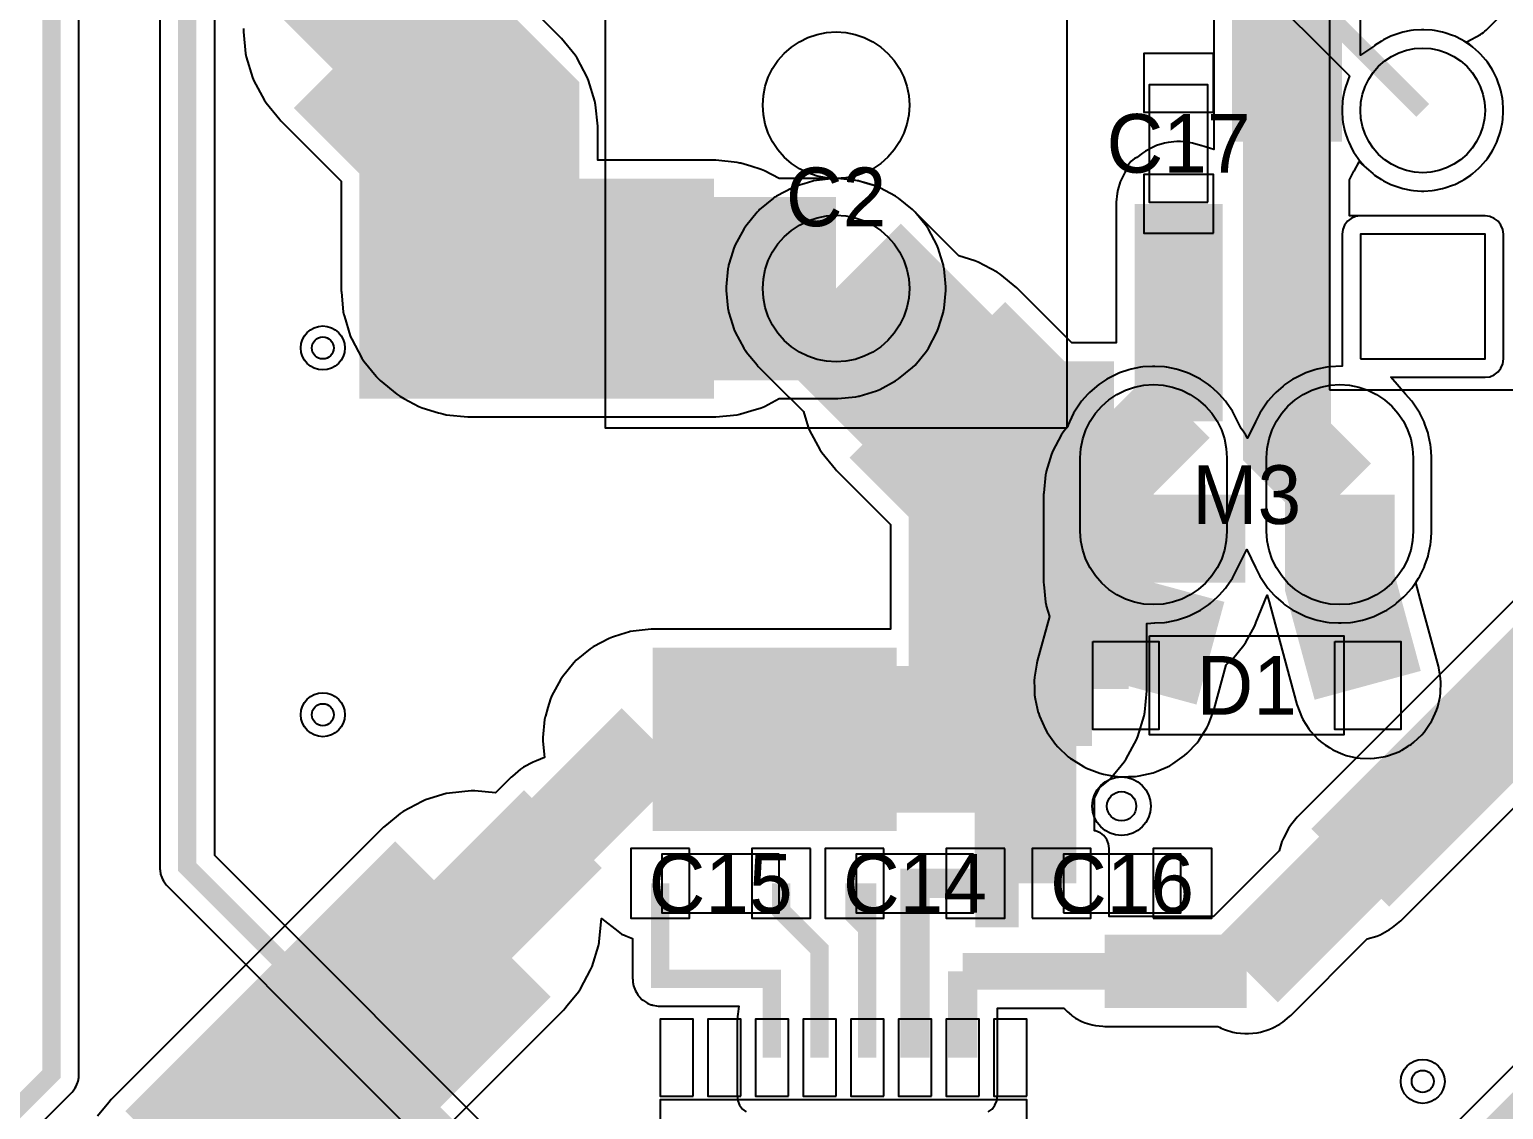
# Model space of a CAD drawing. Header units: millimetres. Extents: x -74 to 74, y -33 to 26.
# Drawn here: x 11 to 31.1, y -10.38 to 4.34 of the extents above; entities that cross this region are included whole.
import ezdxf
from ezdxf.enums import TextEntityAlignment as Align

# ---------------------------------------------------------------- set-up
doc = ezdxf.new("R2010")
doc.units = ezdxf.units.MM
for name, color, linetype in [('COBRE_BAIXO', 7, 'Continuous'), ('COBRE_CIMA', 7, 'Continuous'), ('CORPOS_BAIXO', 7, 'Continuous'), ('CORPOS_CIMA', 7, 'Continuous'), ('PADS_BAIXO', 7, 'Continuous'), ('PADS_CIMA', 7, 'Continuous'), ('PLANO_GND_BAIXO', 7, 'Continuous'), ('PLANO_GND_CIMA', 7, 'Continuous'), ('REFS_BAIXO', 7, 'Continuous'), ('REFS_CIMA', 7, 'Continuous'), ('VIAS', 7, 'Continuous')]:
    doc.layers.add(name, color=color, linetype=linetype)

msp = doc.modelspace()

# ---------------------------------------------------------------- linework, layer by layer
at = {"layer": 'COBRE_BAIXO'}
for points, const_width in [([(26.617, 8.2), (26.617, 6.623), (30, 3.24)], 0.25), ([(14.333, 5.667), (15.667, 4.333)], 1.5), ([(15.667, 4.333), (17, 3), (17, 0.81), (20.333, 0.81)], 3), ([(22.276, -16.202), (13.151, -7.077), (13.151, 5.226)], 0.25), ([(20.333, 0.81), (22, 0.81)], 2.5), ([(26.33, -3.2), (26.33, -2)], 2.5), ([(29.25, -4.6), (28.87, -3.2), (28.87, -2)], 1.5), ([(25.95, -4.6), (26.33, -3.2)], 2)]:
    msp.add_lwpolyline(points, dxfattribs=dict(at, const_width=const_width))
at = {"layer": 'COBRE_CIMA'}
for points, const_width in [([(5.2, -16), (11.3, -9.9), (11.3, 6.7), (11.6, 7), (11.7, 7), (11.8, 7.1), (12, 7.1), (16.3, 11.4), (16.4, 11.4), (16.5, 11.5), (16.8, 11.5), (19, 13.7)], 0.25), ([(28.15, 4.07), (28.15, 7.45)], 1.5), ([(28.15, 2.814), (28.15, 6.628)], 1.5), ([(28.15, -1), (28.15, 4.07)], 1.2), ([(28.15, -1), (28.15, 2.814)], 1.2), ([(26.67, 1.96), (26.67, 1.965)], 1.2), ([(26.67, 1.96), (26.67, -0.8)], 1.2), ([(26.67, 1.96), (26.67, -1)], 1.2), ([(22, 0.81), (23.245, -0.435)], 2.5), ([(22, 0.81), (23.245, -0.435)], 2.5), ([(23.245, -0.435), (24.49, -1.68)], 3), ([(23.245, -0.435), (24.49, -1.68), (24.49, -3.553)], 3), ([(24.49, -1.68), (24.49, -2)], 3), ([(25.79, -1.68), (24.49, -1.68)], 3), ([(26.67, -0.8), (25.79, -1.68)], 1.2), ([(26.67, -0.8), (26.67, -1)], 1.2), ([(28.87, -2), (28.15, -1.28), (28.15, -1)], 1.2), ([(24.49, -2), (24.49, -4.65)], 3), ([(24.49, -2), (26.33, -2)], 2), ([(29.013, -7.087), (33.253, -2.847)], 1.5), ([(24.49, -3.553), (24.49, -5.427)], 2), ([(24.49, -4.65), (24.49, -5.335)], 2), ([(28.356, -13.869), (37.844, -4.381)], 1.2), ([(19.5, -5.335), (22.827, -5.335)], 2.5), ([(24.49, -4.65), (25.075, -5.235)], 1.2), ([(22.827, -5.335), (24.49, -5.335)], 2), ([(18.274, -6.561), (19.5, -5.335)], 1.2), ([(24.49, -5.335), (24.49, -7.3)], 1.2), ([(24.49, -5.427), (24.49, -7.3)], 1.2), ([(25.075, -5.235), (25.075, -7.3)], 0.4), ([(17.047, -7.788), (18.274, -6.561)], 1.5), ([(13.368, -11.467), (17.047, -7.788)], 3), ([(27.6, -8.5), (29.013, -7.087)], 1.2), ([(23.9, -7.3), (24.49, -7.3)], 1.2), ([(21.125, -9.675), (21.125, -8.6), (19.6, -8.6), (19.6, -7.3)], 0.25), ([(21.775, -9.675), (21.775, -8.2), (21.25, -7.675), (21.25, -7.3)], 0.25), ([(22.425, -7.916), (22.25, -7.741), (22.25, -7.3)], 0.25), ([(22.425, -7.916), (22.425, -7.3)], 0.25), ([(22.425, -9.675), (22.425, -7.3)], 0.25), ([(23.075, -9.675), (23.075, -7.3), (23.9, -7.3)], 0.4), ([(22.425, -9.675), (22.425, -7.916)], 0.25), ([(25.663, -8.5), (27.6, -8.5)], 1), ([(23.725, -8.5), (25.663, -8.5)], 0.5), ([(23.725, -9.675), (23.725, -8.5)], 0.4)]:
    msp.add_lwpolyline(points, dxfattribs=dict(at, const_width=const_width))
at = {"layer": 'CORPOS_BAIXO'}
msp.add_lwpolyline([(26.275, -3.925), (28.925, -3.925), (28.925, -5.275), (26.275, -5.275)], close=True, dxfattribs=at)
at = {"layer": 'CORPOS_CIMA'}
for points in [[(28.73, -0.57), (31.27, -0.57), (31.27, 14.67), (28.73, 14.67)], [(25.15, -1.09), (25.15, 5.21), (18.85, 5.21), (18.85, -1.09)], [(27.07, 1.99), (27.07, 3.59), (26.27, 3.59), (26.27, 1.99)], [(21.225, -6.9), (19.625, -6.9), (19.625, -7.7), (21.225, -7.7)], [(23.875, -6.9), (22.275, -6.9), (22.275, -7.7), (23.875, -7.7)], [(25.1, -7.7), (26.7, -7.7), (26.7, -6.9), (25.1, -6.9)], [(24.6, -14.65), (24.6, -10.25), (19.6, -10.25), (19.6, -14.65)]]:
    msp.add_lwpolyline(points, close=True, dxfattribs=at)
at = {"layer": 'PADS_BAIXO'}
for points in [[(23, 3.31), (22.991, 3.179), (22.966, 3.051), (22.924, 2.927), (22.866, 2.81), (22.793, 2.701), (22.707, 2.603), (22.609, 2.517), (22.5, 2.444), (22.383, 2.386), (22.259, 2.344), (22.131, 2.319), (22, 2.31), (21.869, 2.319), (21.741, 2.344), (21.617, 2.386), (21.5, 2.444), (21.391, 2.517), (21.293, 2.603), (21.207, 2.701), (21.134, 2.81), (21.076, 2.927), (21.034, 3.051), (21.009, 3.179), (21, 3.31), (21.009, 3.441), (21.034, 3.569), (21.076, 3.693), (21.134, 3.81), (21.207, 3.919), (21.293, 4.017), (21.391, 4.103), (21.5, 4.176), (21.617, 4.234), (21.741, 4.276), (21.869, 4.301), (22, 4.31), (22.131, 4.301), (22.259, 4.276), (22.383, 4.234), (22.5, 4.176), (22.609, 4.103), (22.707, 4.017), (22.793, 3.919), (22.866, 3.81), (22.924, 3.693), (22.966, 3.569), (22.991, 3.441)], [(30.85, 3.24), (30.843, 3.129), (30.821, 3.02), (30.785, 2.915), (30.736, 2.815), (30.674, 2.723), (30.601, 2.639), (30.517, 2.566), (30.425, 2.504), (30.325, 2.455), (30.22, 2.419), (30.111, 2.397), (30, 2.39), (29.889, 2.397), (29.78, 2.419), (29.675, 2.455), (29.575, 2.504), (29.483, 2.566), (29.399, 2.639), (29.326, 2.723), (29.264, 2.815), (29.215, 2.915), (29.179, 3.02), (29.157, 3.129), (29.15, 3.24), (29.157, 3.351), (29.179, 3.46), (29.215, 3.565), (29.264, 3.665), (29.326, 3.757), (29.399, 3.841), (29.483, 3.914), (29.575, 3.976), (29.675, 4.025), (29.78, 4.061), (29.889, 4.083), (30, 4.09), (30.111, 4.083), (30.22, 4.061), (30.325, 4.025), (30.425, 3.976), (30.517, 3.914), (30.601, 3.841), (30.674, 3.757), (30.736, 3.665), (30.785, 3.565), (30.821, 3.46), (30.843, 3.351)], [(23, 0.81), (22.991, 0.679), (22.966, 0.551), (22.924, 0.427), (22.866, 0.31), (22.793, 0.201), (22.707, 0.103), (22.609, 0.017), (22.5, -0.056), (22.383, -0.114), (22.259, -0.156), (22.131, -0.181), (22, -0.19), (21.869, -0.181), (21.741, -0.156), (21.617, -0.114), (21.5, -0.056), (21.391, 0.017), (21.293, 0.103), (21.207, 0.201), (21.134, 0.31), (21.076, 0.427), (21.034, 0.551), (21.009, 0.679), (21, 0.81), (21.009, 0.941), (21.034, 1.069), (21.076, 1.193), (21.134, 1.31), (21.207, 1.419), (21.293, 1.517), (21.391, 1.603), (21.5, 1.676), (21.617, 1.734), (21.741, 1.776), (21.869, 1.801), (22, 1.81), (22.131, 1.801), (22.259, 1.776), (22.383, 1.734), (22.5, 1.676), (22.609, 1.603), (22.707, 1.517), (22.793, 1.419), (22.866, 1.31), (22.924, 1.193), (22.966, 1.069), (22.991, 0.941)], [(29.15, -0.15), (30.85, -0.15), (30.85, 1.55), (29.15, 1.55)], [(27.33, -2.5), (27.321, -2.631), (27.296, -2.759), (27.254, -2.883), (27.196, -3), (27.123, -3.109), (27.037, -3.207), (26.939, -3.293), (26.83, -3.366), (26.713, -3.424), (26.589, -3.466), (26.461, -3.491), (26.33, -3.5), (26.199, -3.491), (26.071, -3.466), (25.947, -3.424), (25.83, -3.366), (25.721, -3.293), (25.623, -3.207), (25.537, -3.109), (25.464, -3), (25.406, -2.883), (25.364, -2.759), (25.339, -2.631), (25.33, -2.5), (25.33, -1.5), (25.339, -1.369), (25.364, -1.241), (25.406, -1.117), (25.464, -1), (25.537, -0.891), (25.623, -0.793), (25.721, -0.707), (25.83, -0.634), (25.947, -0.576), (26.071, -0.534), (26.199, -0.509), (26.33, -0.5), (26.461, -0.509), (26.589, -0.534), (26.713, -0.576), (26.83, -0.634), (26.939, -0.707), (27.037, -0.793), (27.123, -0.891), (27.196, -1), (27.254, -1.117), (27.296, -1.241), (27.321, -1.369), (27.33, -1.5)], [(29.87, -2.5), (29.861, -2.631), (29.836, -2.759), (29.794, -2.883), (29.736, -3), (29.663, -3.109), (29.577, -3.207), (29.479, -3.293), (29.37, -3.366), (29.253, -3.424), (29.129, -3.466), (29.001, -3.491), (28.87, -3.5), (28.739, -3.491), (28.611, -3.466), (28.487, -3.424), (28.37, -3.366), (28.261, -3.293), (28.163, -3.207), (28.077, -3.109), (28.004, -3), (27.946, -2.883), (27.904, -2.759), (27.879, -2.631), (27.87, -2.5), (27.87, -1.5), (27.879, -1.369), (27.904, -1.241), (27.946, -1.117), (28.004, -1), (28.077, -0.891), (28.163, -0.793), (28.261, -0.707), (28.37, -0.634), (28.487, -0.576), (28.611, -0.534), (28.739, -0.509), (28.87, -0.5), (29.001, -0.509), (29.129, -0.534), (29.253, -0.576), (29.37, -0.634), (29.479, -0.707), (29.577, -0.793), (29.663, -0.891), (29.736, -1), (29.794, -1.117), (29.836, -1.241), (29.861, -1.369), (29.87, -1.5)], [(25.5, -4), (26.4, -4), (26.4, -5.2), (25.5, -5.2)], [(28.8, -4), (29.7, -4), (29.7, -5.2), (28.8, -5.2)]]:
    msp.add_lwpolyline(points, close=True, dxfattribs=at)
at = {"layer": 'PADS_CIMA'}
for points in [[(23, 3.31), (22.991, 3.179), (22.966, 3.051), (22.924, 2.927), (22.866, 2.81), (22.793, 2.701), (22.707, 2.603), (22.609, 2.517), (22.5, 2.444), (22.383, 2.386), (22.259, 2.344), (22.131, 2.319), (22, 2.31), (21.869, 2.319), (21.741, 2.344), (21.617, 2.386), (21.5, 2.444), (21.391, 2.517), (21.293, 2.603), (21.207, 2.701), (21.134, 2.81), (21.076, 2.927), (21.034, 3.051), (21.009, 3.179), (21, 3.31), (21.009, 3.441), (21.034, 3.569), (21.076, 3.693), (21.134, 3.81), (21.207, 3.919), (21.293, 4.017), (21.391, 4.103), (21.5, 4.176), (21.617, 4.234), (21.741, 4.276), (21.869, 4.301), (22, 4.31), (22.131, 4.301), (22.259, 4.276), (22.383, 4.234), (22.5, 4.176), (22.609, 4.103), (22.707, 4.017), (22.793, 3.919), (22.866, 3.81), (22.924, 3.693), (22.966, 3.569), (22.991, 3.441)], [(30.85, 3.24), (30.843, 3.129), (30.821, 3.02), (30.785, 2.915), (30.736, 2.815), (30.674, 2.723), (30.601, 2.639), (30.517, 2.566), (30.425, 2.504), (30.325, 2.455), (30.22, 2.419), (30.111, 2.397), (30, 2.39), (29.889, 2.397), (29.78, 2.419), (29.675, 2.455), (29.575, 2.504), (29.483, 2.566), (29.399, 2.639), (29.326, 2.723), (29.264, 2.815), (29.215, 2.915), (29.179, 3.02), (29.157, 3.129), (29.15, 3.24), (29.157, 3.351), (29.179, 3.46), (29.215, 3.565), (29.264, 3.665), (29.326, 3.757), (29.399, 3.841), (29.483, 3.914), (29.575, 3.976), (29.675, 4.025), (29.78, 4.061), (29.889, 4.083), (30, 4.09), (30.111, 4.083), (30.22, 4.061), (30.325, 4.025), (30.425, 3.976), (30.517, 3.914), (30.601, 3.841), (30.674, 3.757), (30.736, 3.665), (30.785, 3.565), (30.821, 3.46), (30.843, 3.351)], [(27.145, 3.215), (27.145, 4.015), (26.195, 4.015), (26.195, 3.215)], [(27.145, 1.565), (27.145, 2.365), (26.195, 2.365), (26.195, 1.565)], [(23, 0.81), (22.991, 0.679), (22.966, 0.551), (22.924, 0.427), (22.866, 0.31), (22.793, 0.201), (22.707, 0.103), (22.609, 0.017), (22.5, -0.056), (22.383, -0.114), (22.259, -0.156), (22.131, -0.181), (22, -0.19), (21.869, -0.181), (21.741, -0.156), (21.617, -0.114), (21.5, -0.056), (21.391, 0.017), (21.293, 0.103), (21.207, 0.201), (21.134, 0.31), (21.076, 0.427), (21.034, 0.551), (21.009, 0.679), (21, 0.81), (21.009, 0.941), (21.034, 1.069), (21.076, 1.193), (21.134, 1.31), (21.207, 1.419), (21.293, 1.517), (21.391, 1.603), (21.5, 1.676), (21.617, 1.734), (21.741, 1.776), (21.869, 1.801), (22, 1.81), (22.131, 1.801), (22.259, 1.776), (22.383, 1.734), (22.5, 1.676), (22.609, 1.603), (22.707, 1.517), (22.793, 1.419), (22.866, 1.31), (22.924, 1.193), (22.966, 1.069), (22.991, 0.941)], [(29.15, -0.15), (30.85, -0.15), (30.85, 1.55), (29.15, 1.55)], [(27.33, -2.5), (27.321, -2.631), (27.296, -2.759), (27.254, -2.883), (27.196, -3), (27.123, -3.109), (27.037, -3.207), (26.939, -3.293), (26.83, -3.366), (26.713, -3.424), (26.589, -3.466), (26.461, -3.491), (26.33, -3.5), (26.199, -3.491), (26.071, -3.466), (25.947, -3.424), (25.83, -3.366), (25.721, -3.293), (25.623, -3.207), (25.537, -3.109), (25.464, -3), (25.406, -2.883), (25.364, -2.759), (25.339, -2.631), (25.33, -2.5), (25.33, -1.5), (25.339, -1.369), (25.364, -1.241), (25.406, -1.117), (25.464, -1), (25.537, -0.891), (25.623, -0.793), (25.721, -0.707), (25.83, -0.634), (25.947, -0.576), (26.071, -0.534), (26.199, -0.509), (26.33, -0.5), (26.461, -0.509), (26.589, -0.534), (26.713, -0.576), (26.83, -0.634), (26.939, -0.707), (27.037, -0.793), (27.123, -0.891), (27.196, -1), (27.254, -1.117), (27.296, -1.241), (27.321, -1.369), (27.33, -1.5)], [(29.87, -2.5), (29.861, -2.631), (29.836, -2.759), (29.794, -2.883), (29.736, -3), (29.663, -3.109), (29.577, -3.207), (29.479, -3.293), (29.37, -3.366), (29.253, -3.424), (29.129, -3.466), (29.001, -3.491), (28.87, -3.5), (28.739, -3.491), (28.611, -3.466), (28.487, -3.424), (28.37, -3.366), (28.261, -3.293), (28.163, -3.207), (28.077, -3.109), (28.004, -3), (27.946, -2.883), (27.904, -2.759), (27.879, -2.631), (27.87, -2.5), (27.87, -1.5), (27.879, -1.369), (27.904, -1.241), (27.946, -1.117), (28.004, -1), (28.077, -0.891), (28.163, -0.793), (28.261, -0.707), (28.37, -0.634), (28.487, -0.576), (28.611, -0.534), (28.739, -0.509), (28.87, -0.5), (29.001, -0.509), (29.129, -0.534), (29.253, -0.576), (29.37, -0.634), (29.479, -0.707), (29.577, -0.793), (29.663, -0.891), (29.736, -1), (29.794, -1.117), (29.836, -1.241), (29.861, -1.369), (29.87, -1.5)], [(20, -6.825), (19.2, -6.825), (19.2, -7.775), (20, -7.775)], [(21.65, -6.825), (20.85, -6.825), (20.85, -7.775), (21.65, -7.775)], [(22.65, -6.825), (21.85, -6.825), (21.85, -7.775), (22.65, -7.775)], [(24.3, -6.825), (23.5, -6.825), (23.5, -7.775), (24.3, -7.775)], [(24.675, -7.775), (25.475, -7.775), (25.475, -6.825), (24.675, -6.825)], [(26.325, -7.775), (27.125, -7.775), (27.125, -6.825), (26.325, -6.825)], [(20.05, -10.2), (20.05, -9.15), (19.6, -9.15), (19.6, -10.2)], [(20.7, -10.2), (20.7, -9.15), (20.25, -9.15), (20.25, -10.2)], [(21.35, -10.2), (21.35, -9.15), (20.9, -9.15), (20.9, -10.2)], [(22, -10.2), (22, -9.15), (21.55, -9.15), (21.55, -10.2)], [(22.65, -10.2), (22.65, -9.15), (22.2, -9.15), (22.2, -10.2)], [(23.3, -10.2), (23.3, -9.15), (22.85, -9.15), (22.85, -10.2)], [(23.95, -10.2), (23.95, -9.15), (23.5, -9.15), (23.5, -10.2)], [(24.6, -10.2), (24.6, -9.15), (24.15, -9.15), (24.15, -10.2)]]:
    msp.add_lwpolyline(points, close=True, dxfattribs=at)
at = {"layer": 'PLANO_GND_BAIXO'}
for points in [[(26.352, 6.358), (29, 3.71), (28.978, 3.646), (28.942, 3.541), (28.942, 3.54), (28.934, 3.509), (28.912, 3.4), (28.912, 3.4), (28.912, 3.396), (28.908, 3.367), (28.901, 3.256), (28.901, 3.256), (28.901, 3.224), (28.901, 3.224), (28.908, 3.113), (28.912, 3.084), (28.912, 3.08), (28.912, 3.08), (28.934, 2.971), (28.942, 2.94), (28.942, 2.939), (28.978, 2.834), (28.978, 2.834), (28.991, 2.804), (29.04, 2.704), (29.056, 2.676), (29.118, 2.584), (29.138, 2.558), (29.138, 2.558), (29.211, 2.474), (29.234, 2.451), (29.318, 2.378), (29.318, 2.378), (29.344, 2.358), (29.436, 2.296), (29.464, 2.28), (29.564, 2.231), (29.594, 2.218), (29.595, 2.218), (29.7, 2.182), (29.7, 2.182), (29.731, 2.174), (29.84, 2.152), (29.84, 2.152), (29.845, 2.151), (29.873, 2.148), (29.984, 2.14), (29.984, 2.14), (30.016, 2.14), (30.016, 2.14), (30.127, 2.148), (30.155, 2.151), (30.16, 2.152), (30.16, 2.152), (30.269, 2.174), (30.3, 2.182), (30.3, 2.182), (30.405, 2.218), (30.406, 2.218), (30.436, 2.231), (30.536, 2.28), (30.564, 2.296), (30.656, 2.358), (30.682, 2.378), (30.682, 2.378), (30.766, 2.451), (30.789, 2.474), (30.862, 2.558), (30.862, 2.558), (30.882, 2.584), (30.944, 2.676), (30.96, 2.704), (31.009, 2.804), (31.022, 2.834), (31.022, 2.834), (31.058, 2.939), (31.058, 2.94), (31.066, 2.971), (31.088, 3.08), (31.088, 3.08), (31.088, 3.084), (31.092, 3.113), (31.099, 3.224), (31.099, 3.224), (31.099, 3.256), (31.099, 3.256), (31.092, 3.367), (31.088, 3.396), (31.088, 3.4), (31.088, 3.4), (31.066, 3.509), (31.058, 3.54), (31.058, 3.541), (31.022, 3.646), (31.022, 3.646), (31.009, 3.676), (30.96, 3.776), (30.944, 3.804), (30.882, 3.896), (30.862, 3.922), (30.862, 3.922), (30.789, 4.006), (30.766, 4.029), (30.682, 4.102), (30.601, 4.174), (30.787, 4.275), (30.787, 4.275), (30.787, 4.276), (30.808, 4.289), (30.828, 4.303), (30.828, 4.303), (30.847, 4.318), (30.865, 4.335), (30.865, 4.335), (31.465, 4.935)], [(13.918, 4.358), (13.918, 4.309), (13.947, 4.016), (13.956, 3.968), (13.956, 3.968), (14.042, 3.687), (14.06, 3.642), (14.199, 3.382), (14.226, 3.341), (14.413, 3.114), (14.429, 3.096), (14.429, 3.096), (15.25, 2.275), (15.25, 0.81), (15.25, 0.81), (15.251, 0.786), (15.251, 0.785), (15.254, 0.759), (15.28, 0.493), (15.288, 0.453), (15.29, 0.445), (15.29, 0.445), (15.294, 0.429), (15.375, 0.164), (15.375, 0.163), (15.394, 0.118), (15.532, -0.141), (15.559, -0.182), (15.726, -0.385), (15.726, -0.385), (15.73, -0.389), (15.746, -0.409), (15.746, -0.409), (15.781, -0.444), (16.008, -0.63), (16.049, -0.658), (16.103, -0.687), (16.103, -0.687), (16.308, -0.796), (16.353, -0.815), (16.577, -0.883), (16.577, -0.883), (16.602, -0.89), (16.635, -0.9), (16.635, -0.9), (16.683, -0.91), (16.976, -0.939), (16.976, -0.939), (17, -0.94), (17, -0.94), (20.333, -0.94), (20.333, -0.94), (20.358, -0.939), (20.358, -0.939), (20.651, -0.91), (20.689, -0.902), (20.698, -0.9), (20.699, -0.9), (20.839, -0.858), (20.98, -0.815), (20.98, -0.815), (21.025, -0.796), (21.224, -0.69), (22, -0.69), (22, -0.69), (22.024, -0.689), (22.024, -0.689), (22.268, -0.665), (22.307, -0.657), (22.316, -0.655), (22.317, -0.655), (22.434, -0.62), (22.551, -0.584), (22.551, -0.584), (22.596, -0.565), (22.812, -0.45), (22.853, -0.423), (23.043, -0.267), (23.077, -0.233), (23.233, -0.043), (23.26, -0.002), (23.375, 0.214), (23.394, 0.259), (23.394, 0.259), (23.43, 0.376), (23.465, 0.493), (23.465, 0.494), (23.467, 0.503), (23.475, 0.542), (23.499, 0.785), (23.499, 0.835), (23.475, 1.078), (23.467, 1.117), (23.465, 1.126), (23.465, 1.127), (23.43, 1.244), (23.394, 1.361), (23.394, 1.361), (23.375, 1.406), (23.26, 1.622), (23.233, 1.663), (23.077, 1.853), (23.043, 1.887), (22.853, 2.043), (22.812, 2.07), (22.596, 2.185), (22.551, 2.204), (22.551, 2.204), (22.434, 2.24), (22.317, 2.275), (22.316, 2.275), (22.307, 2.277), (22.268, 2.285), (22.024, 2.309), (22.024, 2.309), (22, 2.31), (22, 2.31), (21.224, 2.31), (21.025, 2.416), (20.98, 2.435), (20.98, 2.435), (20.839, 2.478), (20.699, 2.52), (20.698, 2.52), (20.689, 2.522), (20.651, 2.53), (20.358, 2.559), (20.358, 2.559), (20.333, 2.56), (20.333, 2.56), (18.75, 2.56), (18.75, 3), (18.75, 3), (18.749, 3.024), (18.749, 3.025), (18.72, 3.317), (18.71, 3.365), (18.71, 3.365), (18.625, 3.647), (18.606, 3.692), (18.468, 3.951), (18.441, 3.992), (18.254, 4.219), (18.254, 4.219), (18.238, 4.237), (18.237, 4.237), (16.904, 5.571)], [(12.776, 4.82), (12.776, -7.077), (12.776, -7.077), (12.777, -7.089), (12.777, -7.101), (12.777, -7.102), (12.78, -7.126), (12.78, -7.126), (12.789, -7.174), (12.789, -7.174), (12.793, -7.187), (12.796, -7.197), (12.796, -7.197), (12.815, -7.243), (12.827, -7.264), (12.854, -7.305), (12.854, -7.305), (12.869, -7.324), (12.886, -7.342), (12.886, -7.342), (15.579, -10.036), (18.269, -12.725)], [(22.276, -15.672), (13.526, -6.922), (13.526, 4.824)]]:
    msp.add_lwpolyline(points, dxfattribs=at)
msp.add_lwpolyline([(26.923, -5.383), (26.946, -5.353), (26.953, -5.344), (26.953, -5.344), (27.057, -5.178), (27.079, -5.134), (27.149, -4.951), (27.149, -4.951), (27.156, -4.927), (27.322, -4.319), (27.372, -4.277), (27.373, -4.277), (27.407, -4.242), (27.407, -4.242), (27.563, -4.053), (27.59, -4.012), (27.705, -3.796), (27.705, -3.796), (27.705, -3.796), (27.724, -3.751), (27.724, -3.75), (27.881, -3.372), (27.905, -3.462), (28.148, -4.356), (28.285, -4.862), (28.285, -4.862), (28.293, -4.885), (28.345, -5.023), (28.367, -5.066), (28.367, -5.067), (28.445, -5.191), (28.475, -5.23), (28.575, -5.337), (28.612, -5.369), (28.612, -5.369), (28.625, -5.378), (28.675, -5.416), (28.675, -5.417), (28.684, -5.42), (28.684, -5.42), (28.732, -5.454), (28.732, -5.454), (28.775, -5.479), (28.909, -5.539), (28.909, -5.539), (28.955, -5.555), (29.099, -5.588), (29.147, -5.594), (29.294, -5.598), (29.294, -5.598), (29.343, -5.595), (29.343, -5.595), (29.488, -5.57), (29.535, -5.558), (29.673, -5.505), (29.702, -5.491), (29.716, -5.483), (29.717, -5.483), (29.803, -5.429), (29.82, -5.418), (29.821, -5.418), (29.825, -5.417), (29.825, -5.416), (29.825, -5.416), (29.832, -5.411), (29.832, -5.411), (29.832, -5.411), (29.835, -5.409), (29.841, -5.405), (29.841, -5.405), (29.88, -5.375), (29.88, -5.375), (29.987, -5.275), (30.019, -5.238), (30.104, -5.118), (30.104, -5.118), (30.118, -5.094), (30.129, -5.075), (30.129, -5.075), (30.189, -4.941), (30.189, -4.941), (30.205, -4.895), (30.238, -4.752), (30.244, -4.703), (30.248, -4.556), (30.248, -4.556), (30.245, -4.507), (30.245, -4.507), (30.22, -4.362), (30.22, -4.362), (30.215, -4.338), (30.215, -4.338), (29.984, -3.487), (29.905, -3.197), (29.944, -3.139), (29.944, -3.139), (29.96, -3.111), (30.018, -2.993), (30.031, -2.963), (30.031, -2.963), (30.073, -2.839), (30.073, -2.839), (30.081, -2.808), (30.107, -2.679), (30.107, -2.679), (30.107, -2.675), (30.111, -2.647), (30.119, -2.516), (30.119, -2.516), (30.12, -2.5), (30.12, -2.5), (30.12, -1.5), (30.12, -1.5), (30.119, -1.484), (30.119, -1.484), (30.111, -1.353), (30.107, -1.325), (30.107, -1.321), (30.107, -1.321), (30.081, -1.192), (30.073, -1.161), (30.073, -1.161), (30.031, -1.037), (30.031, -1.037), (30.018, -1.007), (29.96, -0.889), (29.944, -0.861), (29.871, -0.752), (29.851, -0.727), (29.851, -0.726), (29.765, -0.628), (29.565, -0.4), (30.85, -0.4), (30.915, -0.392), (30.975, -0.366), (31.027, -0.327), (31.067, -0.275), (31.091, -0.215), (31.1, -0.15), (31.1, 1.55), (31.091, 1.615), (31.067, 1.675), (31.027, 1.727), (30.975, 1.766), (30.915, 1.792), (30.85, 1.8), (29.15, 1.8), (29.085, 1.792), (29.025, 1.766), (28.973, 1.727), (28.933, 1.675), (28.909, 1.615), (28.9, 1.55), (28.9, -0.15), (28.9, -0.247), (28.723, -0.259), (28.691, -0.263), (28.691, -0.263), (28.562, -0.289), (28.531, -0.297), (28.531, -0.297), (28.407, -0.339), (28.407, -0.339), (28.377, -0.352), (28.259, -0.41), (28.231, -0.426), (28.122, -0.499), (28.096, -0.519), (28.096, -0.519), (27.998, -0.605), (27.975, -0.628), (27.889, -0.726), (27.889, -0.727), (27.869, -0.752), (27.796, -0.861), (27.78, -0.889), (27.722, -1.007), (27.722, -1.007), (27.612, -1.229), (27.59, -1.188), (27.563, -1.147), (27.524, -1.1), (27.478, -1.007), (27.478, -1.007), (27.42, -0.889), (27.404, -0.861), (27.331, -0.752), (27.311, -0.727), (27.311, -0.726), (27.225, -0.628), (27.202, -0.605), (27.104, -0.519), (27.104, -0.519), (27.078, -0.499), (26.969, -0.426), (26.941, -0.41), (26.823, -0.352), (26.793, -0.339), (26.793, -0.339), (26.669, -0.297), (26.669, -0.297), (26.638, -0.289), (26.509, -0.263), (26.509, -0.263), (26.505, -0.263), (26.477, -0.259), (26.346, -0.251), (26.346, -0.251), (26.314, -0.251), (26.314, -0.251), (26.183, -0.259), (26.155, -0.263), (26.151, -0.263), (26.151, -0.263), (26.022, -0.289), (25.991, -0.297), (25.991, -0.297), (25.867, -0.339), (25.867, -0.339), (25.837, -0.352), (25.719, -0.41), (25.691, -0.426), (25.582, -0.499), (25.556, -0.519), (25.556, -0.519), (25.458, -0.605), (25.435, -0.628), (25.349, -0.726), (25.349, -0.727), (25.329, -0.752), (25.256, -0.861), (25.24, -0.889), (25.182, -1.007), (25.169, -1.037), (25.169, -1.037), (25.165, -1.05), (25.157, -1.075), (25.157, -1.075), (25.148, -1.086), (25.097, -1.147), (25.07, -1.188), (24.955, -1.404), (24.936, -1.449), (24.936, -1.449), (24.9, -1.566), (24.865, -1.683), (24.865, -1.684), (24.863, -1.693), (24.855, -1.732), (24.831, -1.976), (24.831, -1.976), (24.83, -2), (24.83, -2), (24.83, -3.2), (24.83, -3.2), (24.831, -3.224), (24.831, -3.224), (24.855, -3.468), (24.863, -3.507), (24.865, -3.516), (24.865, -3.517), (24.909, -3.663), (24.744, -4.272), (24.744, -4.273), (24.738, -4.296), (24.738, -4.296), (24.706, -4.49), (24.706, -4.49), (24.703, -4.539), (24.703, -4.539), (24.705, -4.637), (24.708, -4.735), (24.708, -4.735), (24.715, -4.783), (24.758, -4.974), (24.759, -4.974), (24.774, -5.021), (24.854, -5.2), (24.879, -5.242), (24.992, -5.402), (25.024, -5.439), (25.167, -5.573), (25.167, -5.573), (25.197, -5.596), (25.206, -5.603), (25.206, -5.603), (25.372, -5.707), (25.416, -5.729), (25.599, -5.799), (25.646, -5.812), (25.647, -5.812), (25.743, -5.828), (25.84, -5.844), (25.84, -5.844), (25.889, -5.848), (25.889, -5.848), (25.987, -5.845), (26.085, -5.842), (26.085, -5.842), (26.133, -5.835), (26.324, -5.792), (26.324, -5.792), (26.371, -5.776), (26.55, -5.696), (26.592, -5.671), (26.752, -5.558), (26.789, -5.526), (26.923, -5.383), (26.923, -5.383)], close=True, dxfattribs=at)
at = {"layer": 'PLANO_GND_CIMA'}
for points in [[(27.15, 6.226), (27.15, 4.07), (27.15, 2.814), (27.15, 2.705), (26.973, 2.759), (26.972, 2.759), (26.86, 2.793), (26.86, 2.793), (26.812, 2.802), (26.695, 2.814), (26.645, 2.814), (26.528, 2.802), (26.48, 2.793), (26.48, 2.793), (26.368, 2.759), (26.368, 2.759), (26.323, 2.74), (26.219, 2.684), (26.178, 2.657), (26.102, 2.595), (26.102, 2.595), (26.083, 2.587), (26.07, 2.582), (26.07, 2.582), (26.018, 2.542), (25.979, 2.49), (25.954, 2.43), (25.954, 2.43), (25.953, 2.43), (25.952, 2.419), (25.951, 2.416), (25.939, 2.394), (25.895, 2.312), (25.895, 2.312), (25.876, 2.267), (25.876, 2.267), (25.842, 2.155), (25.842, 2.155), (25.833, 2.107), (25.821, 1.99), (25.821, 1.989), (25.82, 1.965), (25.82, 1.965), (25.82, 1.96), (25.82, 0.07), (25.79, 0.07), (25.215, 0.07), (24.482, 0.802), (24.482, 0.802), (24.464, 0.819), (24.464, 0.819), (24.237, 1.006), (24.196, 1.033), (23.937, 1.171), (23.892, 1.19), (23.676, 1.256), (23.061, 1.871), (23.061, 1.871), (23.061, 1.871), (23.043, 1.887), (22.853, 2.043), (22.812, 2.07), (22.596, 2.185), (22.551, 2.204), (22.414, 2.246), (22.316, 2.275), (22.268, 2.285), (22.024, 2.309), (21.976, 2.309), (21.732, 2.285), (21.693, 2.277), (21.684, 2.275), (21.683, 2.275), (21.566, 2.24), (21.449, 2.204), (21.449, 2.204), (21.404, 2.185), (21.188, 2.07), (21.173, 2.06), (21.157, 2.05), (21.147, 2.043), (21.147, 2.043), (20.957, 1.887), (20.945, 1.874), (20.923, 1.853), (20.767, 1.663), (20.74, 1.622), (20.625, 1.406), (20.606, 1.361), (20.606, 1.361), (20.57, 1.244), (20.535, 1.127), (20.535, 1.126), (20.533, 1.117), (20.525, 1.078), (20.501, 0.835), (20.501, 0.785), (20.525, 0.542), (20.533, 0.503), (20.535, 0.494), (20.535, 0.493), (20.566, 0.391), (20.606, 0.259), (20.606, 0.259), (20.607, 0.256), (20.611, 0.248), (20.611, 0.248), (20.625, 0.214), (20.74, -0.002), (20.74, -0.002), (20.767, -0.043), (20.767, -0.043), (20.774, -0.051), (20.774, -0.051), (20.923, -0.232), (20.923, -0.233), (20.924, -0.234), (20.939, -0.251), (20.939, -0.251), (21.217, -0.528), (21.495, -0.806), (21.495, -0.806), (21.525, -0.836), (21.555, -0.866), (21.555, -0.866), (21.62, -1.082), (21.639, -1.127), (21.777, -1.386), (21.805, -1.427), (21.991, -1.654), (21.991, -1.654), (22.008, -1.672), (22.008, -1.672), (22.648, -2.313), (22.648, -2.313), (22.694, -2.359), (22.74, -2.405), (22.74, -3.553), (22.74, -3.835), (19.5, -3.835), (19.5, -3.835), (19.476, -3.836), (19.476, -3.836), (19.232, -3.86), (19.193, -3.868), (19.184, -3.87), (19.183, -3.87), (19.066, -3.905), (18.949, -3.941), (18.949, -3.941), (18.904, -3.96), (18.688, -4.075), (18.647, -4.102), (18.457, -4.258), (18.423, -4.293), (18.267, -4.482), (18.24, -4.523), (18.125, -4.739), (18.106, -4.784), (18.106, -4.784), (18.07, -4.901), (18.035, -5.019), (18.035, -5.019), (18.033, -5.028), (18.025, -5.067), (18.001, -5.311), (18.001, -5.359), (18.001, -5.36), (18.023, -5.584), (17.914, -5.629), (17.914, -5.629), (17.869, -5.648), (17.739, -5.717), (17.698, -5.745), (17.698, -5.745), (17.585, -5.838), (17.567, -5.854), (17.354, -6.067), (17.072, -6.039), (17.023, -6.039), (16.73, -6.068), (16.73, -6.068), (16.682, -6.077), (16.401, -6.163), (16.355, -6.182), (16.096, -6.32), (16.055, -6.347), (16.055, -6.347), (15.869, -6.5), (15.828, -6.534), (15.828, -6.534), (15.81, -6.55), (15.81, -6.551), (12.13, -10.23), (12.13, -10.23), (12.114, -10.248), (12.114, -10.248), (12.081, -10.289), (11.927, -10.475)], [(9.801, -11.93), (11.565, -10.165), (11.565, -10.165), (11.582, -10.147), (11.597, -10.128), (11.597, -10.128), (11.624, -10.087), (11.636, -10.066), (11.655, -10.02), (11.655, -10.02), (11.658, -10.01), (11.662, -9.997), (11.662, -9.997), (11.671, -9.949), (11.671, -9.949), (11.674, -9.925), (11.674, -9.925), (11.674, -9.912), (11.675, -9.9), (11.675, -9.9), (11.675, 5.882)], [(32.546, -2.14), (28.306, -6.38), (28.306, -6.38), (28.29, -6.398), (28.29, -6.398), (28.197, -6.511), (28.169, -6.552), (28.1, -6.682), (28.1, -6.682), (28.092, -6.7), (28.081, -6.727), (28.081, -6.727), (28.042, -6.856), (27.148, -7.75), (25.725, -7.75), (25.725, -6.825), (25.716, -6.76), (25.692, -6.7), (25.652, -6.648), (25.604, -6.612), (25.6, -6.609), (25.54, -6.583), (25.525, -6.582), (25.525, -6.132), (25.542, -6.1), (25.598, -5.995), (25.709, -5.904), (25.727, -5.886), (25.744, -5.869), (25.744, -5.869), (25.93, -5.642), (25.958, -5.601), (26.096, -5.342), (26.115, -5.297), (26.2, -5.015), (26.2, -5.015), (26.21, -4.967), (26.239, -4.675), (26.239, -4.674), (26.24, -4.65), (26.24, -4.65), (26.24, -3.756), (26.346, -3.749), (26.346, -3.749), (26.477, -3.741), (26.505, -3.737), (26.509, -3.737), (26.509, -3.737), (26.638, -3.711), (26.669, -3.703), (26.669, -3.703), (26.793, -3.661), (26.793, -3.661), (26.823, -3.648), (26.941, -3.59), (26.969, -3.574), (27.078, -3.501), (27.104, -3.481), (27.104, -3.481), (27.202, -3.395), (27.225, -3.372), (27.311, -3.274), (27.311, -3.273), (27.331, -3.248), (27.404, -3.139), (27.42, -3.111), (27.478, -2.993), (27.478, -2.993), (27.6, -2.746), (27.722, -2.993), (27.722, -2.993), (27.78, -3.111), (27.796, -3.139), (27.869, -3.248), (27.889, -3.273), (27.889, -3.274), (27.975, -3.372), (27.998, -3.395), (28.096, -3.481), (28.096, -3.481), (28.122, -3.501), (28.231, -3.574), (28.259, -3.59), (28.377, -3.648), (28.407, -3.661), (28.407, -3.661), (28.531, -3.703), (28.531, -3.703), (28.562, -3.711), (28.691, -3.737), (28.691, -3.737), (28.695, -3.737), (28.723, -3.741), (28.854, -3.749), (28.854, -3.749), (28.886, -3.749), (28.886, -3.749), (29.017, -3.741), (29.045, -3.737), (29.049, -3.737), (29.049, -3.737), (29.178, -3.711), (29.209, -3.703), (29.209, -3.703), (29.333, -3.661), (29.333, -3.661), (29.363, -3.648), (29.481, -3.59), (29.509, -3.574), (29.618, -3.501), (29.643, -3.481), (29.644, -3.481), (29.742, -3.395), (29.765, -3.372), (29.851, -3.274), (29.851, -3.273), (29.871, -3.248), (29.944, -3.139), (29.96, -3.111), (30.018, -2.993), (30.031, -2.963), (30.031, -2.963), (30.073, -2.839), (30.073, -2.839), (30.081, -2.808), (30.107, -2.679), (30.107, -2.679), (30.107, -2.675), (30.111, -2.647), (30.119, -2.516), (30.119, -2.516), (30.12, -2.5), (30.12, -2.5), (30.12, -1.5), (30.12, -1.5), (30.119, -1.484), (30.119, -1.484), (30.111, -1.353), (30.107, -1.325), (30.107, -1.321), (30.107, -1.321), (30.081, -1.192), (30.073, -1.161), (30.073, -1.161), (30.031, -1.037), (30.031, -1.037), (30.018, -1.007), (29.96, -0.889), (29.944, -0.861), (29.871, -0.752), (29.851, -0.727), (29.851, -0.726), (29.765, -0.628), (29.565, -0.4), (30.85, -0.4), (30.915, -0.392), (30.975, -0.366), (31.027, -0.327), (31.067, -0.275), (31.091, -0.215), (31.1, -0.15), (31.1, 1.55), (31.091, 1.615), (31.067, 1.675), (31.027, 1.727), (30.975, 1.766), (30.915, 1.792), (30.85, 1.8), (29.15, 1.8), (29, 1.8), (29, 2.29), (29, 2.291), (29.026, 2.34), (29.063, 2.409), (29.064, 2.41), (29.133, 2.54), (29.234, 2.451), (29.234, 2.451), (29.318, 2.378), (29.344, 2.358), (29.436, 2.296), (29.464, 2.28), (29.564, 2.231), (29.594, 2.218), (29.595, 2.218), (29.7, 2.182), (29.7, 2.182), (29.731, 2.174), (29.84, 2.152), (29.84, 2.152), (29.845, 2.151), (29.873, 2.148), (29.984, 2.14), (29.984, 2.14), (30.016, 2.14), (30.016, 2.14), (30.127, 2.148), (30.155, 2.151), (30.16, 2.152), (30.16, 2.152), (30.269, 2.174), (30.3, 2.182), (30.3, 2.182), (30.405, 2.218), (30.406, 2.218), (30.436, 2.231), (30.536, 2.28), (30.564, 2.296), (30.656, 2.358), (30.682, 2.378), (30.682, 2.378), (30.766, 2.451), (30.789, 2.474), (30.862, 2.558), (30.862, 2.558), (30.882, 2.584), (30.944, 2.676), (30.96, 2.704), (31.009, 2.804), (31.022, 2.834), (31.022, 2.834), (31.058, 2.939), (31.058, 2.94), (31.066, 2.971), (31.088, 3.08), (31.088, 3.08), (31.088, 3.084), (31.092, 3.113), (31.099, 3.224), (31.099, 3.224), (31.099, 3.256), (31.099, 3.256), (31.092, 3.367), (31.088, 3.396), (31.088, 3.4), (31.088, 3.4), (31.066, 3.509), (31.058, 3.54), (31.058, 3.541), (31.022, 3.646), (31.022, 3.646), (31.009, 3.676), (30.96, 3.776), (30.944, 3.804), (30.882, 3.896), (30.862, 3.922), (30.862, 3.922), (30.789, 4.006), (30.766, 4.029), (30.682, 4.102), (30.682, 4.102), (30.656, 4.122), (30.564, 4.184), (30.536, 4.2), (30.436, 4.25), (30.406, 4.262), (30.405, 4.262), (30.3, 4.298), (30.3, 4.298), (30.269, 4.306), (30.16, 4.328), (30.16, 4.328), (30.155, 4.329), (30.127, 4.332), (30.016, 4.34), (30.016, 4.34), (29.984, 4.34), (29.984, 4.34), (29.873, 4.332), (29.845, 4.329), (29.84, 4.328), (29.84, 4.328), (29.731, 4.306), (29.7, 4.298), (29.7, 4.298), (29.595, 4.262), (29.594, 4.262), (29.564, 4.25), (29.464, 4.2), (29.436, 4.184), (29.436, 4.184), (29.344, 4.122), (29.342, 4.121), (29.15, 3.992), (29.15, 5.028)], [(24.075, -10.416), (24.127, -10.377), (24.166, -10.325), (24.192, -10.265), (24.2, -10.2), (24.2, -9.15), (24.2, -9), (25.103, -9), (25.116, -9.012), (25.15, -9.047), (25.15, -9.047), (25.212, -9.098), (25.226, -9.109), (25.226, -9.109), (25.267, -9.136), (25.353, -9.182), (25.399, -9.201), (25.492, -9.23), (25.54, -9.239), (25.541, -9.239), (25.589, -9.244), (25.638, -9.249), (25.638, -9.249), (25.663, -9.25), (25.663, -9.25), (27.206, -9.25), (27.206, -9.25), (27.231, -9.263), (27.252, -9.275), (27.253, -9.275), (27.298, -9.294), (27.41, -9.328), (27.41, -9.328), (27.458, -9.337), (27.576, -9.349), (27.625, -9.349), (27.742, -9.337), (27.79, -9.328), (27.79, -9.328), (27.902, -9.294), (27.902, -9.294), (27.948, -9.275), (28.051, -9.219), (28.092, -9.192), (28.092, -9.192), (28.183, -9.117), (28.201, -9.101), (29.244, -8.058), (29.373, -8.019), (29.418, -8), (29.418, -8), (29.548, -7.931), (29.589, -7.904), (29.702, -7.81), (29.702, -7.81), (29.72, -7.794), (29.721, -7.794), (33.924, -3.59)], [(36.253, -4.77), (27.755, -13.268)], [(16.445, -10.865), (18.285, -9.025), (18.285, -9.025), (18.301, -9.007), (18.301, -9.007), (18.334, -8.966), (18.488, -8.78), (18.488, -8.78), (18.515, -8.739), (18.653, -8.48), (18.672, -8.434), (18.758, -8.153), (18.767, -8.105), (18.767, -8.105), (18.768, -8.092), (18.799, -7.78), (19.023, -7.952), (19.023, -7.952), (19.075, -7.992), (19.075, -7.992), (19.116, -8.008), (19.135, -8.017), (19.225, -8.054), (19.225, -8.6), (19.225, -8.6), (19.226, -8.612), (19.226, -8.624), (19.226, -8.625), (19.229, -8.649), (19.229, -8.649), (19.238, -8.697), (19.238, -8.697), (19.242, -8.71), (19.245, -8.72), (19.245, -8.72), (19.264, -8.766), (19.276, -8.787), (19.303, -8.828), (19.303, -8.828), (19.306, -8.832), (19.318, -8.847), (19.318, -8.847), (19.353, -8.882), (19.353, -8.882), (19.369, -8.894), (19.372, -8.897), (19.372, -8.897), (19.413, -8.924), (19.434, -8.936), (19.48, -8.955), (19.48, -8.955), (19.49, -8.958), (19.503, -8.962), (19.503, -8.962), (19.551, -8.971), (19.551, -8.971), (19.575, -8.974), (19.576, -8.974), (19.588, -8.974), (19.6, -8.975), (19.6, -8.975), (20.673, -8.975), (20.659, -9.085), (20.65, -9.15), (20.65, -10.2), (20.659, -10.265), (20.683, -10.325), (20.723, -10.377), (20.775, -10.416)]]:
    msp.add_lwpolyline(points, dxfattribs=at)
at = {"layer": 'VIAS'}
for centre, radius in [((15, 0), 0.3), ((15, 0), 0.15), ((15, -5), 0.3), ((15, -5), 0.15), ((25.893, -6.248), 0.4), ((25.893, -6.248), 0.2), ((30, -10), 0.3), ((30, -10), 0.15)]:
    msp.add_circle(centre, radius, dxfattribs=at)

# ---------------------------------------------------------------- texts
at = {"layer": 'REFS_BAIXO'}
msp.add_text('D1', height=0.8, dxfattribs=at).set_placement((27.6, -4.6), align=Align.MIDDLE_CENTER)
at = {"layer": 'REFS_CIMA'}
for s, p in [('C17', (26.67, 2.79)), ('C2', (22, 2.06)), ('M3', (27.6, -2)), ('C15', (20.425, -7.3)), ('C14', (23.075, -7.3)), ('C16', (25.9, -7.3))]:
    msp.add_text(s, height=0.8, dxfattribs=at).set_placement(p, align=Align.MIDDLE_CENTER)

doc.saveas('drawing.dxf')
